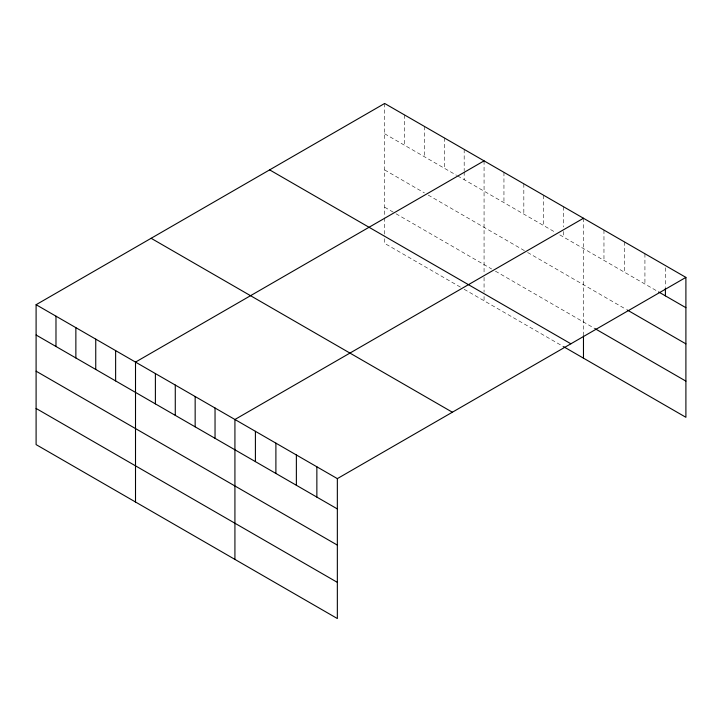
<?xml version="1.0" encoding="UTF-8"?>
<svg xmlns="http://www.w3.org/2000/svg" width="722" height="722" viewBox="0 0 722 722"><rect width="100%" height="100%" fill="white"/><g stroke="black" fill="none" stroke-linecap="round" stroke-linejoin="round"><path stroke-width="0.54" stroke-dasharray="3.61 2.71" d="M384.655 133.778L456.611 175.32M457.558 175.861L556.021 232.71M559.812 234.894L657.616 291.363M384.655 169.941L424.419 192.9M428.209 195.084L526.672 251.933M527.62 252.483L626.398 309.512M384.655 207.205L395.069 213.216M396.017 213.766L491.637 268.972M495.427 271.156L595.181 328.754M460.392 287.103L384.655 243.377L384.655 235.932M464.183 289.287L563.593 346.686M665.413 267.808L665.413 286.887M644.927 253.738L644.927 284.044M624.449 241.906L624.449 272.212M603.962 230.083L603.962 260.389M583.475 218.252L583.475 334.764M563.593 206.781L563.593 226.979M563.593 231.473L563.593 237.087M543.711 195.301L543.711 225.607M523.829 183.821L523.829 214.127M503.947 172.341L503.947 202.647M484.065 160.862L484.065 273.115M484.065 277.365L484.065 292.257M484.065 296.516L484.065 300.767M464.183 149.382L464.183 170.708M464.183 171.836L464.183 179.688M444.301 137.902L444.301 168.208M424.419 126.422L424.419 156.728M404.537 114.942L404.537 145.248M384.655 103.463L384.655 216.78M384.655 217.845L384.655 234.867"/><path stroke-width="1.08" d="M36.1 304.702L337.345 478.623L337.345 618.537L36.1 444.608L36.1 304.702L384.655 103.463L685.9 277.392L685.9 417.298L563.593 346.686M484.065 160.862L135.51 362.101L135.51 502.007M583.475 218.252L234.921 419.491L234.921 559.397M337.345 478.623L685.9 277.392M658.59 291.923L685.9 307.698M627.373 310.072L685.9 343.862M595.181 328.754L685.9 381.126M269.631 169.878L570.876 343.798M151.124 238.296L452.369 412.217M36.1 335.008L337.345 508.929M36.1 371.18L337.345 545.101M36.1 408.444L337.345 582.365M665.413 288.015L665.413 295.867M583.475 335.82L583.475 358.166M316.859 466.8L316.859 497.106M296.372 454.968L296.372 485.274M275.894 443.146L275.894 473.452M255.407 431.323L255.407 461.629M215.039 408.011L215.039 438.317M195.157 396.531L195.157 426.837M175.275 385.052L175.275 415.358M155.392 373.581L155.392 403.887M115.628 350.621L115.628 380.927M95.746 339.141L95.746 369.447M75.864 327.662L75.864 357.968M55.982 316.182L55.982 346.488"/></g></svg>
